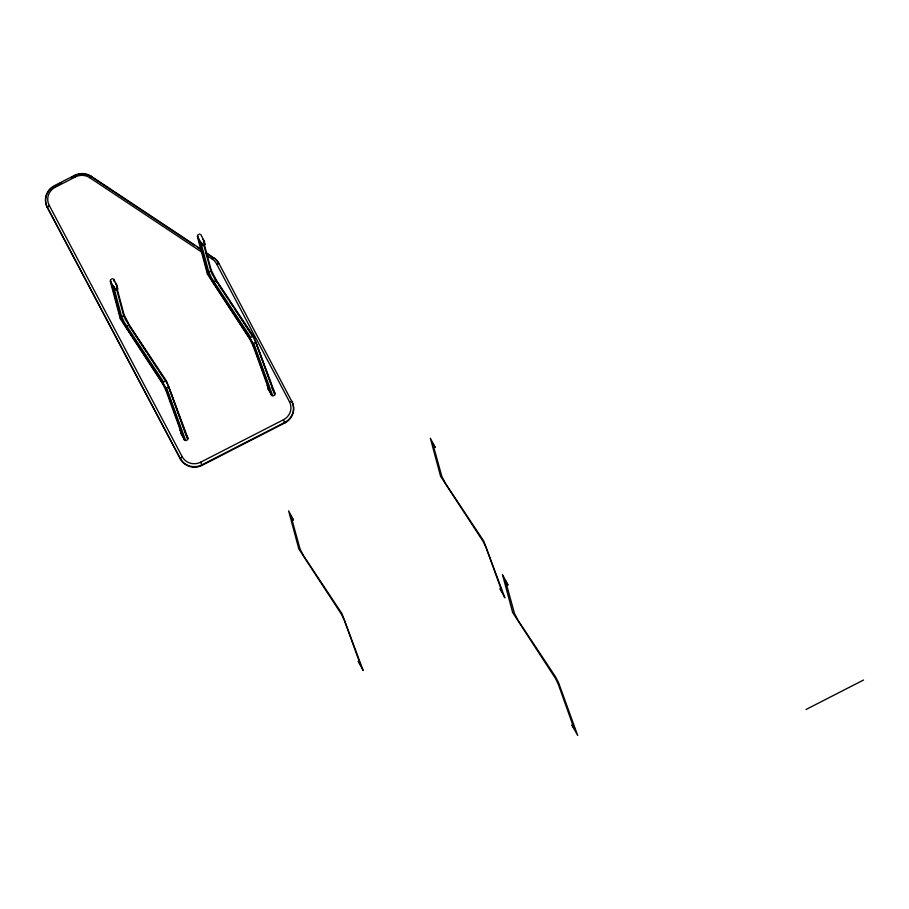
<?xml version="1.0" encoding="UTF-8"?>
<svg xmlns="http://www.w3.org/2000/svg" width="909" height="909" viewBox="0 0 909 909"><rect width="100%" height="100%" fill="white"/><g stroke="black" fill="none" stroke-linecap="round" stroke-linejoin="round"><path stroke-width="1.36" d="M180.857 431.48L182.016 433.445L180.141 430.15A7.067 6.829 -8 0 1 180.8 433.184L182.005 434.809L166.04 390.677L162.893 384.109L120.318 318.798L120.67 317.73L110.478 279.711L112.5 278.677M116.931 288.096L124.022 314.571L123.669 315.639L125.362 319.423L165.608 381.041L163.597 382.075L124.272 322.275L121.681 316.775L113.477 286.051L114.068 286.824M269.121 390.188L253.157 346.034L249.85 339.171L207.434 274.154L207.786 273.098L197.605 235.079L199.616 234.045M204.048 243.464L211.138 269.928L210.786 270.996L212.479 274.779L252.725 336.398L250.714 337.432L211.763 278.347L208.809 272.143L200.616 241.589L199.514 241.055L200.957 243.26A7.647 7.567 -5.5 0 1 203.116 245.544L205.082 244.532A7.647 7.567 -5.5 0 1 204.445 241.487L200.707 234.386M166.074 390.756L166.233 389.211L161.995 380.951L123.238 322.604M181.88 434.388L182.243 433.366L166.438 389.734M253.191 346.124L253.554 345.09L251.248 340.182M268.996 389.745L269.359 388.722L253.554 345.09M180.834 433.184L184.629 440.365L165.461 387.45L126.056 327.195L128.476 325.127L129.51 325.422L166.756 381.496L188.083 438.592L186.186 435.002M269.053 390.234L267.996 388.632L271.746 395.722L252.588 342.818L213.172 282.551L213.57 281.529L216.626 280.779L253.872 336.853L275.2 393.949L272.041 387.973M284.869 422.935L283.472 419.753A13.771 13.351 -15 0 0 289.46 401.664L291.914 401.642A16.203 15.714 -15 0 1 284.869 422.935L202.048 465.374A16.203 15.714 -15 0 1 180.289 458.84L47.359 207.57L49.222 205.366A13.771 13.351 -15 0 1 55.21 187.277L75.481 176.891A13.771 13.351 -15 0 1 89.605 177.619L91.15 176.232L200.764 249.043M206.286 255.122L212.183 259.031L213.729 257.645A16.203 15.714 -15 0 1 218.864 263.315L291.914 401.642M283.472 419.753L200.65 462.192A13.771 13.351 -15 0 1 182.152 456.636L180.289 458.84M55.597 185.675L61.551 182.618M71.095 177.732L74.674 175.892A16.203 15.714 -15 0 1 91.286 176.755L195.003 245.646M806.044 709.486L863.55 680.023M212.183 259.031A13.771 13.351 -15 0 1 216.558 263.849L219.012 263.837A16.203 15.714 -15 0 0 215.115 259.088M247.873 335.705L248.907 336L251.066 339.841M160.757 380.348L161.791 380.632M199.525 241.26L207.684 271.7L208.775 272.03L210.786 270.996L203.696 244.532M116 290.176A7.647 7.567 -5.5 0 0 113.818 287.926L112.398 285.699L113.5 286.233M112.409 285.903L120.567 316.343L121.647 316.662L123.669 315.639L116.579 289.164M205.468 252.168L213.865 258.167L205.616 252.691M197.367 247.214L200.9 249.555M89.605 177.619L202.752 252.77M214.172 277.995L217.274 282.654M218.819 284.983L222.682 290.812M224.239 293.141L228.102 298.97M229.659 301.299L232.749 305.969M235.067 309.458L250.554 332.774M210.365 277.961L248.907 336M128.601 324.967L146.406 351.772M147.951 354.101L151.826 359.93M153.371 362.259L157.246 368.088M158.791 370.418L162.654 376.246M251.327 333.933L251.941 334.932M164.211 378.576L164.779 379.507M216.626 280.779L211.183 270.053M213.172 282.551L207.684 271.7M129.51 325.422L124.022 314.571M126.056 327.195L120.567 316.343M75.481 176.891L74.538 175.38L54.256 185.766A16.203 15.714 -15 0 0 47.211 207.047L180.152 458.318A16.203 15.714 -15 0 0 201.912 464.851L284.733 422.412A16.203 15.714 -15 0 0 291.778 401.13M55.21 187.277L54.404 186.288A16.203 15.714 -15 0 0 47.359 207.57M203.48 241.601L205.082 244.532M201.468 242.635L203.071 245.566M116.363 286.244C119.42 289.335 115.318 291.437 114.341 287.278M204.411 241.487L202.98 239.487M117.92 289.198A7.647 7.567 -5.5 0 1 117.318 286.13L115.841 284.028M268.223 387.279L269.45 389.166L267.235 385.461A7.067 6.829 -8 0 1 267.916 388.541M268.155 387.166L267.632 386.223M165.881 381.473L166.29 382.234M253.157 337.114L253.463 337.705M216.558 263.849L289.46 401.664M49.222 205.366L182.152 456.636M200.957 243.26L197.253 236.158L207.434 274.154M117.295 286.13L113.591 279.029L114.318 281.745M113.83 287.903L110.137 280.801L120.318 318.798M503.188 575.874L508.006 585.135L505.472 580.817L514.505 613.541L518.323 620.767L555.558 676.841L558.546 682.602L577.692 735.461L571.886 724.973L574.124 728.666L558.387 684.511L555.604 678.648L512.642 612.496L502.45 574.477M166.824 383.246L167.245 384.064M254.043 338.818L254.418 339.534M167.699 384.984L168.131 385.87M254.975 340.648L255.304 341.329M200.65 462.192L202.048 465.374M168.608 386.87L168.983 387.677M256.656 344.352L271.018 384.007M169.528 388.995L185.459 433.059M91.286 176.755L91.15 176.232A16.203 15.714 -15 0 0 74.538 175.38L74.674 175.892M360.509 664.911L358.271 661.263L363.134 670.467L341.977 613.666L303.936 556.388L300.061 549.036L290.891 515.823L293.459 520.153L288.63 510.881L298.822 548.9L341.5 614.314L344.341 620.199L360.509 664.911M502.257 592.304L500.018 588.634L504.881 597.838L483.724 541.037L445.683 483.758L441.865 476.532L432.639 443.194L435.206 447.523L430.377 438.252L440.57 476.271L483.111 541.434L486.076 547.559L502.245 592.248M168.597 386.814L166.574 387.848L185.72 440.695L187.731 439.661L168.597 386.814M255.713 342.17L253.691 343.204L272.836 396.051L274.859 395.017L255.713 342.17"/></g></svg>
